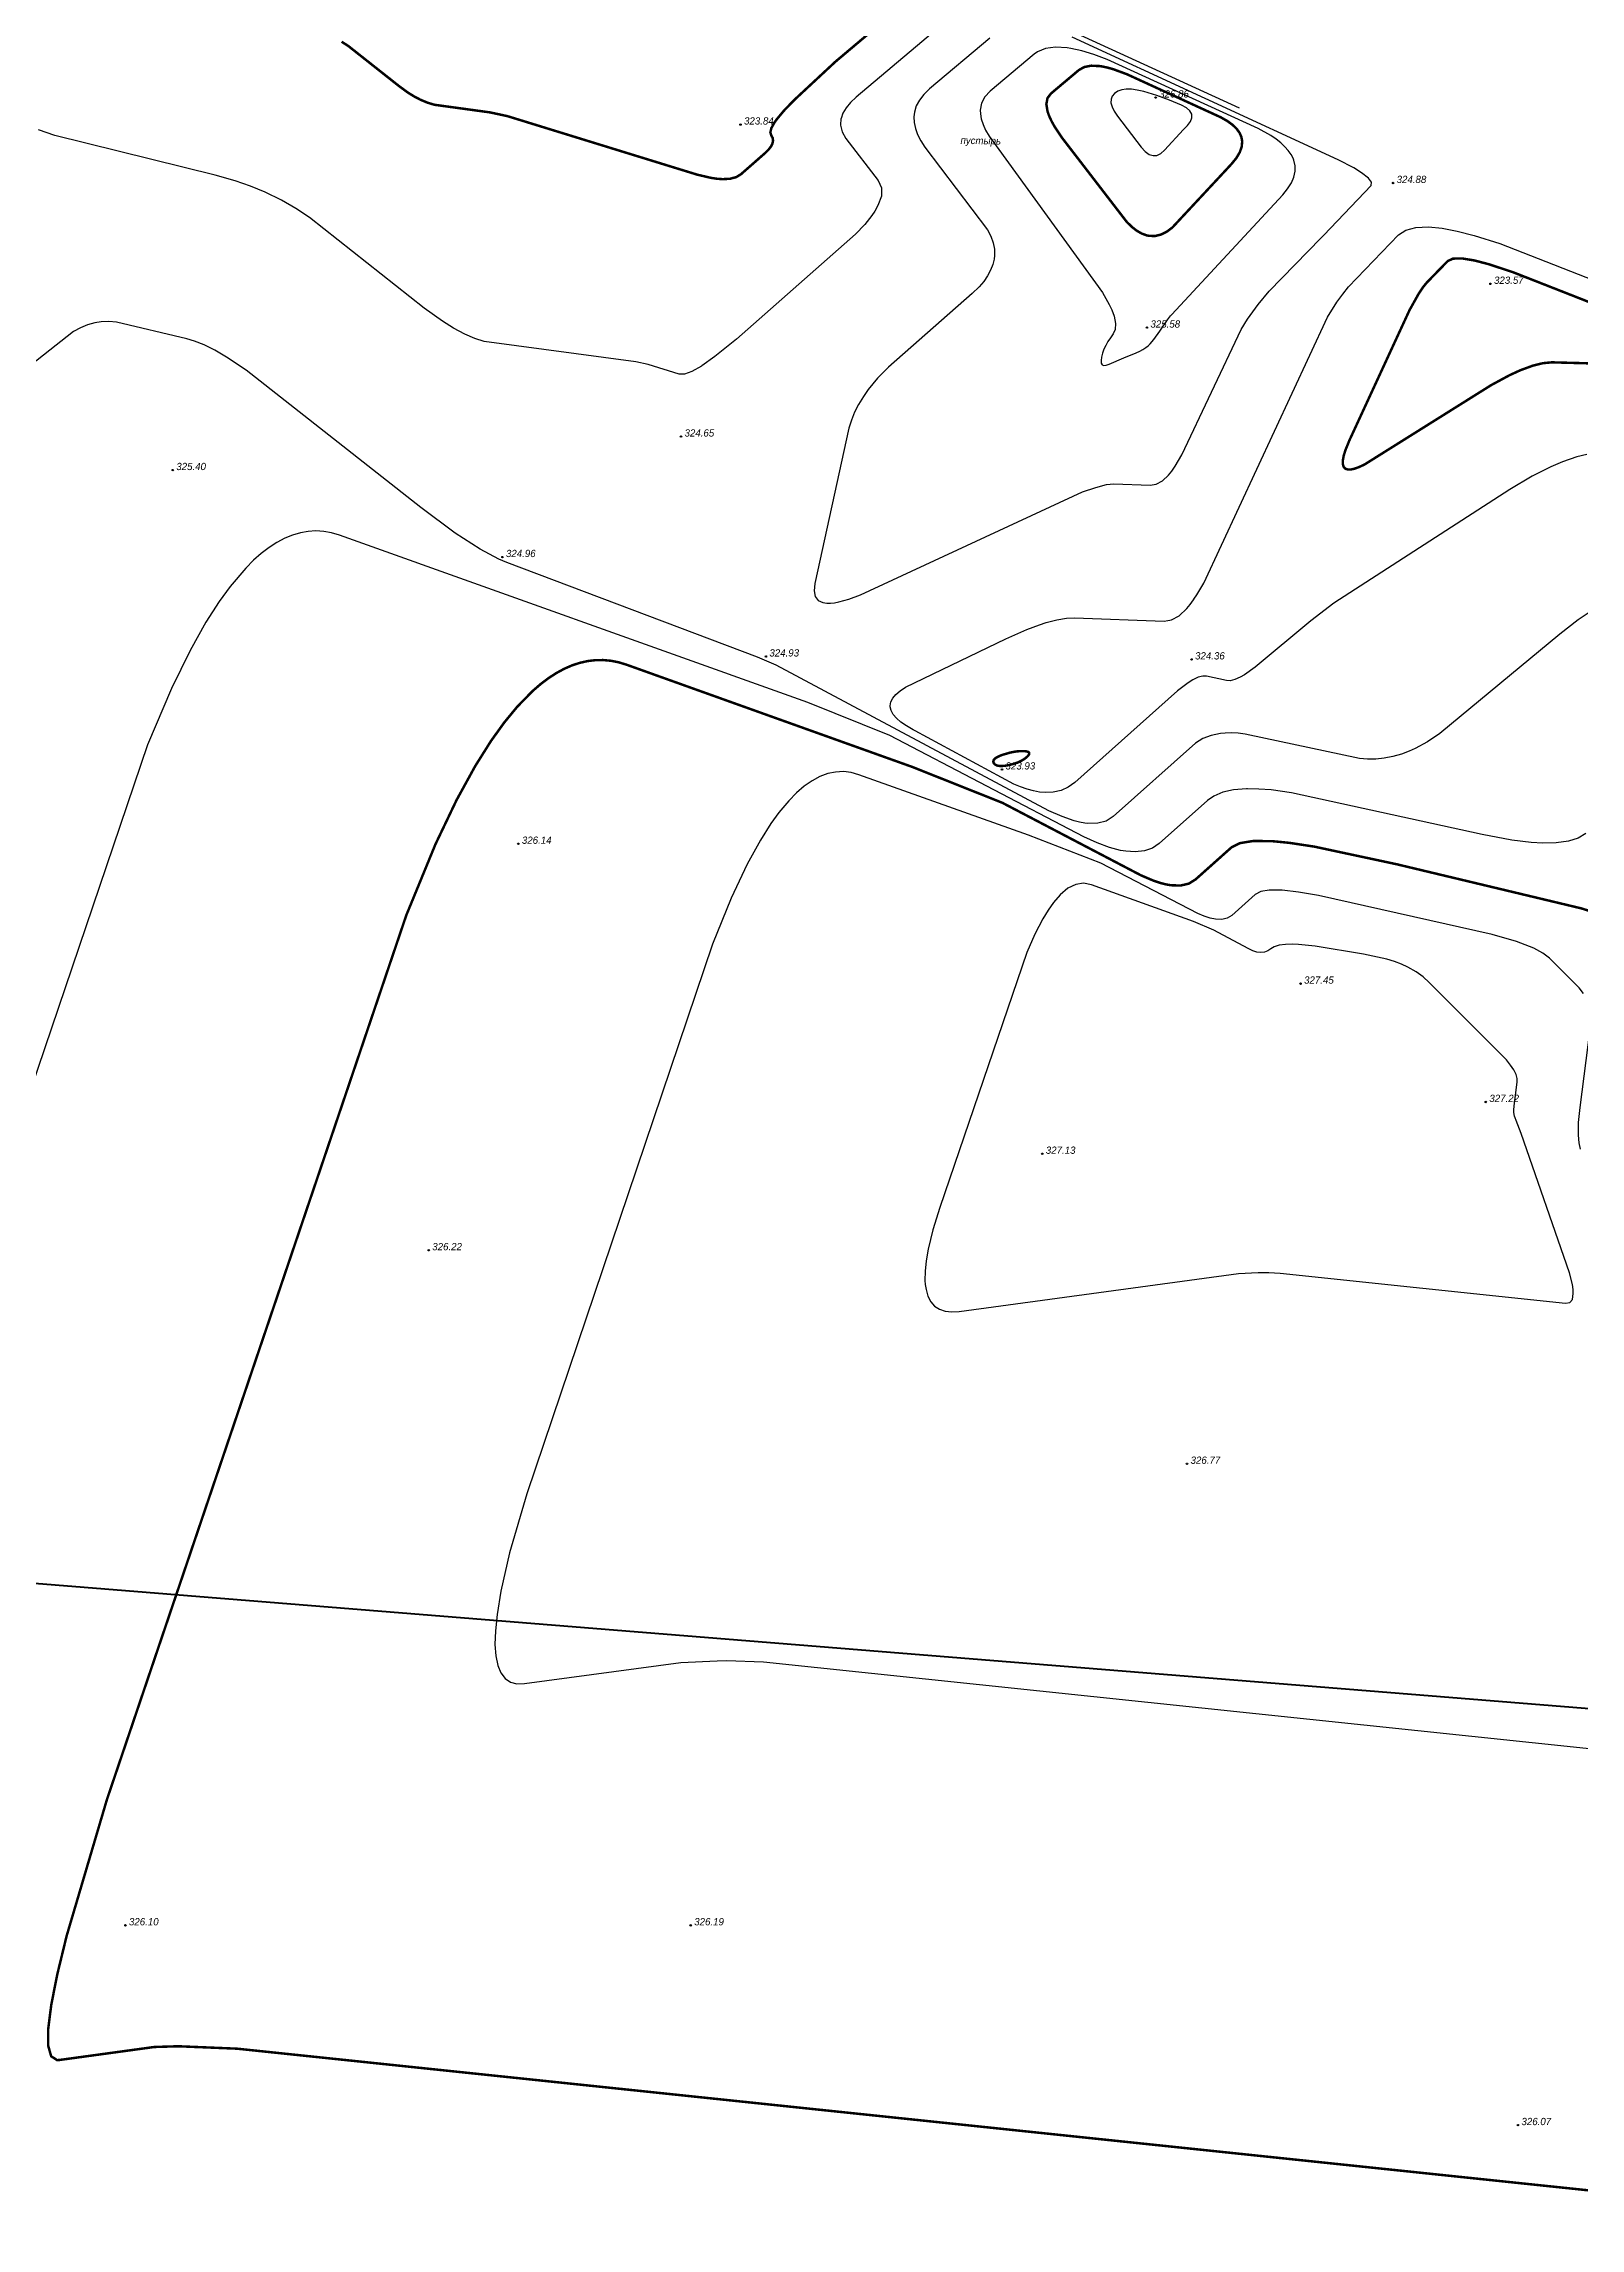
# Model space of a CAD drawing. Extents: x 108150 to 142535, y -18867 to -9422.
# Drawn here: x 141318.3 to 141503.8, y -13683.6 to -13419.8 of the extents above; entities that cross this region are included whole.
import ezdxf

# ---------------------------------------------------------------- set-up
doc = ezdxf.new("R2010")
doc.units = 0
doc.header["$MEASUREMENT"] = 0
for name, color, linetype in [('(039) Земля', 7, 'Continuous'), ('CONTOURS-LABEL', 7, 'Continuous'), ('GEO_POINTS111', 7, 'Continuous'), ('R_Поверхность1_CNT-MAJ', 7, 'Continuous'), ('R_Поверхность1_CNT-MIN', 7, 'Continuous')]:
    doc.layers.add(name, color=color, linetype=linetype)
doc.styles.add('BM-431', font='')
doc.styles.get('BM-431').set_extended_font_data('Bm431', italic=True)

msp = doc.modelspace()

# ---------------------------------------------------------------- linework, layer by layer
at = {"color": 3, "lineweight": 40, "elevation": 326}
msp.add_lwpolyline([(140873.329, -13549.0756), (140871.2371, -13552.4465), (140903.7519, -13572.3852), (141842.4078, -13648.0543), (141857.2328, -13645.7676)], dxfattribs=at)
at = {"layer": 'GEO_POINTS111'}
for points, elevation in [([(141452.5334, -13426.3153), (141452.5334, -13426.3153)], 326.862), ([(141402.4152, -13429.5772), (141402.4152, -13429.5772)], 323.8444), ([(141481.2024, -13436.6403), (141481.2024, -13436.6403)], 324.875), ([(141492.9584, -13448.8133), (141492.9584, -13448.8133)], 323.565), ([(141451.4833, -13454.098), (141451.4833, -13454.098)], 325.5821), ([(141395.2345, -13467.2556), (141395.2345, -13467.2556)], 324.6509), ([(141333.8724, -13471.3043), (141333.8724, -13471.3043)], 325.396), ([(141373.6714, -13481.8073), (141373.6714, -13481.8073)], 324.961), ([(141405.4774, -13493.8123), (141405.4774, -13493.8123)], 324.93), ([(141456.8688, -13494.1687), (141456.8688, -13494.1687)], 324.3621), ([(141433.9864, -13507.4563), (141433.9864, -13507.4563)], 323.929), ([(141375.596, -13516.4294), (141375.596, -13516.4294)], 326.1408), ([(141470.0294, -13533.3163), (141470.0294, -13533.3163)], 327.45), ([(141492.3974, -13547.6013), (141492.3974, -13547.6013)], 327.218), ([(141438.8479, -13553.861), (141438.8479, -13553.861)], 327.1331), ([(141364.7766, -13565.5064), (141364.7766, -13565.5064)], 326.2162), ([(141456.3254, -13591.2927), (141456.3254, -13591.2927)], 326.7732), ([(141328.1571, -13647.0242), (141328.1571, -13647.0242)], 326.0976), ([(141396.4026, -13647.0242), (141396.4026, -13647.0242)], 326.192), ([(141496.274, -13671.1468), (141496.274, -13671.1468)], 326.0654)]:
    msp.add_lwpolyline(points, dxfattribs=dict(at, elevation=elevation))
for centre in [(141452.5334, -13426.3153, 326.862), (141402.4152, -13429.5772, 323.8444), (141481.2024, -13436.6403, 324.875), (141492.9584, -13448.8133, 323.565), (141451.4833, -13454.098, 325.5821), (141395.2345, -13467.2556, 324.6509), (141333.8724, -13471.3043, 325.396), (141373.6714, -13481.8073, 324.961), (141405.4774, -13493.8123, 324.93), (141456.8688, -13494.1687, 324.3621), (141433.9864, -13507.4563, 323.929), (141375.596, -13516.4294, 326.1408), (141470.0294, -13533.3163, 327.45), (141492.3974, -13547.6013, 327.218), (141438.8479, -13553.861, 327.1331), (141364.7766, -13565.5064, 326.2162), (141456.3254, -13591.2927, 326.7732), (141328.1571, -13647.0242, 326.0976), (141396.4026, -13647.0242, 326.192), (141496.274, -13671.1468, 326.0654)]:
    msp.add_circle(centre, 0.0875, dxfattribs=at)
at = {"layer": 'R_Поверхность1_CNT-MAJ', "color": 42, "const_width": 0.3}
for points, elevation in [([(141461.6845, -13434.3524), (141462.2746, -13433.6312), (141462.6879, -13432.9367), (141462.9244, -13432.2691), (141462.9842, -13431.6283), (141462.8972, -13431.1087), (141462.6728, -13430.5874), (141462.3118, -13430.0868), (141461.8143, -13429.607), (141461.1802, -13429.1478), (141460.4095, -13428.7093), (141449.0677, -13423.5044), (141447.4695, -13422.914), (141446.7525, -13422.7105), (141446.0903, -13422.5683), (141445.7733, -13422.5192), (141444.7509, -13422.4746), (141443.9133, -13422.6364), (141443.2605, -13423.0046), (141439.898, -13425.8329), (141439.4788, -13426.3885), (141439.342, -13427.1124), (141439.4876, -13428.0047), (141439.6819, -13428.5522), (141439.9573, -13429.1481), (141440.3139, -13429.7924), (141441.2704, -13431.226), (141449.0307, -13441.3116), (141449.6358, -13441.9141), (141450.239, -13442.3889), (141450.8403, -13442.736), (141451.4398, -13442.9554), (141451.7971, -13443.0255), (141452.4864, -13443.0318), (141453.1731, -13442.8675), (141453.8574, -13442.5326), (141454.5393, -13442.0271), (141461.1123, -13434.9719)], 326), ([(141432.9982, -13506.6953), (141432.9334, -13506.5176), (141432.9662, -13506.3429), (141433.0966, -13506.1714), (141433.3244, -13506.0029), (141433.6498, -13505.8375), (141434.0727, -13505.6752), (141434.9838, -13505.412), (141435.4152, -13505.3241), (141435.8304, -13505.2654), (141436.2295, -13505.2359), (141436.6125, -13505.2355), (141436.9352, -13505.2673), (141437.1534, -13505.3342), (141437.2671, -13505.4362), (141437.2763, -13505.5734), (141437.181, -13505.7456), (141436.9812, -13505.953), (141436.7101, -13506.1677), (141436.4009, -13506.3616), (141436.0534, -13506.5349), (141435.6678, -13506.6874), (141435.244, -13506.8193), (141434.782, -13506.9305), (141434.3315, -13507.008), (141433.9423, -13507.0389), (141433.6144, -13507.023), (141433.3477, -13506.9605), (141433.1423, -13506.8512)], 324)]:
    msp.add_lwpolyline(points, close=True, dxfattribs=dict(at, elevation=elevation))
at = {"layer": 'R_Поверхность1_CNT-MAJ', "color": 42, "const_width": 0.3, "elevation": 324}
msp.add_lwpolyline([(141521.4461, -13458.8625), (141500.3764, -13458.292), (141499.2977, -13458.3923), (141498.0615, -13458.6966), (141496.5772, -13459.2429), (141495.2452, -13459.8537), (141493.029, -13461.0526), (141477.7602, -13470.6253), (141477.1305, -13470.9219), (141476.5864, -13471.1228), (141476.1281, -13471.2278), (141475.7555, -13471.2371), (141475.4687, -13471.1506), (141475.4393, -13471.1333), (141475.2347, -13470.9149), (141475.1334, -13470.5809), (141475.1356, -13470.1314), (141475.2412, -13469.5663), (141475.4502, -13468.8857), (141475.9517, -13467.6611), (141483.1862, -13451.9897), (141484.2754, -13450.0331), (141484.8144, -13449.2173), (141485.2741, -13448.6575), (141487.3744, -13446.4984), (141487.7945, -13446.0665), (141488.432, -13445.7699), (141489.5044, -13445.7434), (141491.0117, -13445.9872), (141492.7862, -13446.4513), (141495.7271, -13447.4273), (141518.804, -13456.4864)], dxfattribs=at)
at = {"layer": 'R_Поверхность1_CNT-MIN', "color": 44}
for points, elevation in [([(141462.6594, -13427.5812), (141437.7105, -13416.1713)], 324.5), ([(141504.1854, -13534.4859), (141503.6532, -13533.8228), (141500.0697, -13530.2382), (141499.2979, -13529.6407), (141498.1771, -13529.0432), (141496.0879, -13528.2288), (141493.1513, -13527.3617), (141472.1997, -13522.6767), (141469.7818, -13522.2611), (141467.8017, -13522.0467), (141467.6443, -13522.0373), (141466.247, -13522.0345), (141465.2194, -13522.2017), (141464.5615, -13522.5389), (141461.7236, -13525.0723), (141461.1885, -13525.4044), (141460.5294, -13525.5561), (141459.7462, -13525.5276), (141459.1034, -13525.3949), (141458.3959, -13525.1681), (141457.6237, -13524.8473), (141445.9259, -13518.7822), (141437.1953, -13515.3934), (141416.7149, -13508.0822), (141415.7731, -13507.8222), (141414.8313, -13507.7144), (141413.8895, -13507.7589), (141412.9477, -13507.9555), (141412.0059, -13508.3044), (141411.0642, -13508.8055), (141410.1224, -13509.4588), (141409.1807, -13510.2644), (141408.239, -13511.2221), (141407.0557, -13512.6413), (141406.0952, -13513.9701), (141404.8145, -13515.9883), (141403.2137, -13518.9068), (141401.2927, -13522.9898), (141399.0516, -13528.554), (141376.6033, -13594.9024), (141374.5472, -13602.034), (141373.4884, -13606.6672), (141373.0217, -13609.4873), (141372.822, -13611.4498), (141372.7763, -13613.1292), (141372.8733, -13614.5), (141373.108, -13615.638), (141373.4806, -13616.5431), (141373.9909, -13617.2154), (141374.6389, -13617.6547), (141375.4248, -13617.8612), (141376.3325, -13617.8371), (141395.2099, -13615.2775), (141399.5882, -13615.0712), (141400.7164, -13615.0634), (141405.21, -13615.1894), (141524.0699, -13627.6649)], 326.5), ([(141503.8306, -13553.3001), (141503.6726, -13552.532), (141503.5903, -13551.6266), (141503.6043, -13550.0924), (141503.7736, -13548.2773), (141504.9936, -13538.8146)], 326.5)]:
    msp.add_lwpolyline(points, dxfattribs=dict(at, elevation=elevation))
for points, elevation in [([(141456.3764, -13429.6905), (141456.7397, -13429.2071), (141456.9094, -13428.753), (141456.8857, -13428.3283), (141456.6685, -13427.9328), (141456.2578, -13427.5668), (141455.6536, -13427.23), (141454.2125, -13426.6188), (141452.693, -13426.0735), (141451.095, -13425.5943), (141450.3152, -13425.4145), (141449.613, -13425.3214), (141448.9884, -13425.315), (141448.4414, -13425.3952), (141447.9719, -13425.5621), (141447.5801, -13425.8157), (141447.2962, -13426.1398), (141447.1505, -13426.518), (141447.143, -13426.9505), (141447.2737, -13427.4372), (141447.5427, -13427.9781), (141447.9499, -13428.5732), (141450.8076, -13432.3064), (141451.2825, -13432.8352), (141451.7547, -13433.1774), (141452.2242, -13433.3328), (141452.691, -13433.3015), (141453.155, -13433.0835), (141453.6164, -13432.6788), (141455.9164, -13430.1885)], 326.5), ([(141495.9398, -13549.5231), (141495.8687, -13549.3316), (141495.8208, -13549.0983), (141495.7958, -13548.8234), (141495.7938, -13548.5069), (141495.8589, -13547.7487), (141496.1922, -13545.2242), (141496.1832, -13544.7786), (141496.045, -13544.2831), (141495.7777, -13543.7379), (141495.3891, -13543.1534), (141494.8758, -13542.5209), (141485.5684, -13533.168), (141484.8167, -13532.4959), (141483.9755, -13531.8941), (141482.9936, -13531.3365), (141482.203, -13530.9739), (141481.358, -13530.654), (141480.4588, -13530.3767), (141477.6113, -13529.7456), (141471.7951, -13528.7867), (141469.7963, -13528.5811), (141469.0286, -13528.5531), (141468.2275, -13528.5736), (141467.4535, -13528.6723), (141466.8548, -13528.8515), (141466.4311, -13529.1112), (141466.075, -13529.3602), (141465.6788, -13529.5071), (141465.2424, -13529.5519), (141464.766, -13529.4946), (141464.2494, -13529.3353), (141463.6927, -13529.0739), (141459.5766, -13526.8675), (141457.1117, -13525.8162), (141444.7752, -13521.3633), (141443.8333, -13521.1878), (141442.8916, -13521.3338), (141441.9498, -13521.801), (141441.0081, -13522.5897), (141440.1998, -13523.5229), (141439.5594, -13524.4302), (141438.9191, -13525.4862), (141437.9586, -13527.3488), (141436.9981, -13529.5458), (141426.476, -13560.3415), (141425.644, -13563.0234), (141425.0687, -13565.3852), (141424.8279, -13566.7817), (141424.7012, -13568.0359), (141424.6886, -13569.1478), (141424.7251, -13569.6504), (141424.8142, -13570.2457), (141425.0463, -13571.0523), (141425.3925, -13571.7165), (141425.8528, -13572.2384), (141426.4271, -13572.6181), (141427.1156, -13572.8554), (141427.9181, -13572.9505), (141428.8347, -13572.9033), (141462.5428, -13568.3093), (141464.8932, -13568.1791), (141466.2084, -13568.174), (141467.5672, -13568.2552), (141502.0138, -13571.9103), (141502.5302, -13571.8242), (141502.8439, -13571.4349), (141502.9548, -13570.7423), (141502.9304, -13570.2427), (141502.847, -13569.6547), (141502.5031, -13568.214), (141496.6599, -13551.4154), (141496.0722, -13549.84)], 327)]:
    msp.add_lwpolyline(points, close=True, dxfattribs=dict(at, elevation=elevation))

# ---------------------------------------------------------------- texts
at = {"layer": '(039) Земля', "linetype": 'Continuous', "style": 'BM-431', "width": 1}
msp.add_text('пустырь', height=0.87, rotation=359.155003, dxfattribs=at).set_placement((141428.9742, -13431.9155))
at = {"layer": 'GEO_POINTS111', "color": 7, "char_height": 0.876, "attachment_point": 1}
for s, insert, width in [('\\fD431|b0|i1|c0|p34;\\W1.0000000000;\\T1.0000000000;\\o\\l326.86', (141452.9602, -13425.4393, 326.862), 4.095432), ('\\fD431|b0|i1|c0|p34;\\W1.0000000000;\\T1.0000000000;\\o\\l323.84', (141402.8421, -13428.7012, 323.8444), 4.026197), ('\\fD431|b0|i1|c0|p34;\\W1.0000000000;\\T1.0000000000;\\o\\l324.88', (141481.6292, -13435.7643, 324.875), 4.10306), ('\\fD431|b0|i1|c0|p34;\\W1.0000000000;\\T1.0000000000;\\o\\l323.57', (141493.3852, -13447.9373, 323.565), 3.952855), ('\\fD431|b0|i1|c0|p34;\\W1.0000000000;\\T1.0000000000;\\o\\l325.58', (141451.9102, -13453.222, 325.5821), 3.976911), ('\\fD431|b0|i1|c0|p34;\\W1.0000000000;\\T1.0000000000;\\o\\l324.65', (141395.6614, -13466.3796, 324.6509), 4.087218), ('\\fD431|b0|i1|c0|p34;\\W1.0000000000;\\T1.0000000000;\\o\\l325.40', (141334.2992, -13470.4283, 325.396), 4.030891), ('\\fD431|b0|i1|c0|p34;\\W1.0000000000;\\T1.0000000000;\\o\\l324.96', (141374.0982, -13480.9313, 324.961), 4.077243), ('\\fD431|b0|i1|c0|p34;\\W1.0000000000;\\T1.0000000000;\\o\\l324.93', (141405.9042, -13492.9363, 324.93), 4.102473), ('\\fD431|b0|i1|c0|p34;\\W1.0000000000;\\T1.0000000000;\\o\\l324.36', (141457.2957, -13493.2927, 324.3621), 4.017396), ('\\fD431|b0|i1|c0|p34;\\W1.0000000000;\\T1.0000000000;\\o\\l323.93', (141434.4132, -13506.5803, 323.929), 4.042626), ('\\fD431|b0|i1|c0|p34;\\W1.0000000000;\\T1.0000000000;\\o\\l326.14', (141376.0229, -13515.5534, 326.1408), 3.815558), ('\\fD431|b0|i1|c0|p34;\\W1.0000000000;\\T1.0000000000;\\o\\l327.45', (141470.4562, -13532.4403, 327.45), 3.967523), ('\\fD431|b0|i1|c0|p34;\\W1.0000000000;\\T1.0000000000;\\o\\l327.22', (141492.8242, -13546.7253, 327.218), 3.935253), ('\\fD431|b0|i1|c0|p34;\\W1.0000000000;\\T1.0000000000;\\o\\l327.13', (141439.2748, -13552.985, 327.1331), 3.730481), ('\\fD431|b0|i1|c0|p34;\\W1.0000000000;\\T1.0000000000;\\o\\l326.22', (141365.2035, -13564.6304, 326.2162), 4.054947), ('\\fD431|b0|i1|c0|p34;\\W1.0000000000;\\T1.0000000000;\\o\\l326.77', (141456.7523, -13590.4167, 326.7732), 3.946987), ('\\fD431|b0|i1|c0|p34;\\W1.0000000000;\\T1.0000000000;\\o\\l326.10', (141328.5839, -13646.1482, 326.0976), 3.832573), ('\\fD431|b0|i1|c0|p34;\\W1.0000000000;\\T1.0000000000;\\o\\l326.19', (141396.8294, -13646.1482, 326.192), 3.80441), ('\\fD431|b0|i1|c0|p34;\\W1.0000000000;\\T1.0000000000;\\o\\l326.07', (141496.7009, -13670.2708, 326.0654), 4.060814)]:
    msp.add_mtext(s, dxfattribs=dict(at, insert=insert, width=width))

# ---------------------------------------------------------------- wipeouts: each hides what was drawn before it
at = {"color": 42}
for points in [[(141402.5242, -13432.4791), (141403.6729, -13433.9704), (141400.5258, -13436.3947), (141399.377, -13434.9035)], [(141435.0004, -13444.932), (141436.7694, -13445.6093), (141435.3456, -13449.3281), (141433.5766, -13448.6508)], [(141456.7748, -13486.4461), (141458.0069, -13487.8694), (141455.0034, -13490.4695), (141453.7713, -13489.0463)], [(141482.3554, -13501.1653), (141482.8128, -13503.0035), (141478.9486, -13503.965), (141478.4912, -13502.1269)]]:
    msp.add_wipeout(points, dxfattribs=at).dxf.layer = 'CONTOURS-LABEL'

# ---------------------------------------------------------------- next in the draw order: linework, layer by layer
at = {"layer": 'R_Поверхность1_CNT-MAJ', "color": 42, "const_width": 0.3}
for points, elevation in [([(141424.2584, -13413.2369), (141413.8893, -13421.9776), (141408.9469, -13426.5743), (141407.6928, -13427.8682), (141406.7872, -13428.9501), (141406.4951, -13429.3651), (141406.1416, -13430.0133), (141406.0199, -13430.5204), (141406.1302, -13430.8864), (141406.2974, -13431.1924), (141406.3466, -13431.5197), (141406.2779, -13431.8682), (141406.0912, -13432.238), (141405.7866, -13432.6289), (141405.364, -13433.041), (141402.4747, -13435.5776), (141401.907, -13435.9255), (141401.1673, -13436.1237), (141400.2555, -13436.1723), (141399.5925, -13436.126), (141398.8613, -13436.0202), (141397.1938, -13435.6305), (141374.287, -13428.5668), (141372.1717, -13428.1103), (141365.4754, -13427.1924), (141364.6332, -13426.9383), (141363.7824, -13426.5846), (141363.02, -13426.1871), (141362.2509, -13425.7112), (141361.1784, -13424.9254), (141355.0945, -13420.1148), (141354.2623, -13419.5754)], 324), ([(141506.3459, -13524.9996), (141503.9469, -13524.2307), (141481.6813, -13518.9073), (141471.6908, -13516.7696), (141468.6783, -13516.3126), (141466.7535, -13516.1237), (141466.389, -13516.101), (141464.2562, -13516.0967), (141462.6878, -13516.3519), (141461.6837, -13516.8667), (141457.3521, -13520.7334), (141456.5355, -13521.2402), (141455.5295, -13521.4719), (141454.334, -13521.4283), (141453.7024, -13521.3118), (141453.0284, -13521.1337), (141452.312, -13520.894), (141450.7519, -13520.2297), (141434.032, -13511.4777), (141423.169, -13507.1516), (141388.6547, -13494.8011), (141387.7128, -13494.5148), (141386.771, -13494.3283), (141385.8292, -13494.2416), (141384.8874, -13494.2545), (141383.9456, -13494.3672), (141383.0038, -13494.5796), (141382.0621, -13494.8917), (141381.1203, -13495.3036), (141380.1785, -13495.8152), (141379.2368, -13496.4265), (141378.2951, -13497.1376), (141377.3533, -13497.9484), (141375.4699, -13499.8692), (141373.9117, -13501.7597), (141372.3108, -13503.9866), (141370.3898, -13507.0393), (141368.1486, -13511.1253), (141365.5873, -13516.4868), (141362.0656, -13525.0636), (141325.9263, -13631.8294), (141321.0645, -13648.2902), (141319.9353, -13652.9294), (141319.2073, -13656.6123), (141318.8412, -13659.4904), (141318.8368, -13661.5637), (141319.1942, -13662.8324), (141319.9134, -13663.2963), (141320.149, -13663.2866), (141331.6513, -13661.7111), (141334.5555, -13661.6239), (141341.6475, -13661.9165), (141547.0735, -13683.4547)], 326)]:
    msp.add_lwpolyline(points, dxfattribs=dict(at, elevation=elevation))
at = {"layer": 'R_Поверхность1_CNT-MIN', "color": 44}
for points, elevation in [([(141428.6703, -13415.9433), (141416.375, -13426.2852), (141415.6869, -13426.9274), (141415.1534, -13427.5668), (141414.7744, -13428.2032), (141414.5499, -13428.8368), (141414.548, -13428.8452), (141414.4887, -13429.6518), (141414.6826, -13430.4536), (141415.1295, -13431.2507), (141419.0217, -13436.3385), (141419.4264, -13437.2051), (141419.4245, -13438.2169), (141419.0162, -13439.3738), (141418.6409, -13440.0365), (141418.2914, -13440.5526), (141417.4097, -13441.6503), (141416.2844, -13442.8349), (141401.9313, -13455.4982), (141399.3375, -13457.6031), (141397.7528, -13458.7145), (141397.7051, -13458.7448), (141396.5524, -13459.3906), (141395.6502, -13459.7119), (141394.9983, -13459.7088), (141391.2571, -13458.5527), (141389.7655, -13458.2327), (141371.4649, -13455.7753), (141370.3495, -13455.4122), (141369.1519, -13454.8907), (141367.773, -13454.1532), (141366.42, -13453.3126), (141364.2398, -13451.7607), (141350.3739, -13440.7972), (141348.7161, -13439.7072), (141346.9953, -13438.7219), (141345.0288, -13437.7585), (141343.2457, -13437.0197), (141341.4045, -13436.3779), (141339.0048, -13435.7083), (141319.6385, -13430.9014), (141317.6543, -13430.2171)], 324.5), ([(141432.5032, -13419.1639), (141425.2397, -13425.2733), (141424.5521, -13425.9318), (141424.0196, -13426.62), (141423.6424, -13427.3377), (141423.4204, -13428.0851), (141423.3559, -13428.6616), (141423.3885, -13429.3459), (141423.5355, -13430.052), (141423.7969, -13430.78), (141424.1728, -13431.5298), (141424.6631, -13432.3014), (141432.2292, -13442.287), (141432.6396, -13443.0742), (141432.9185, -13443.8568), (141433.0657, -13444.6349), (141433.0814, -13445.4083), (141433.0366, -13445.8144), (141432.8787, -13446.4948), (141432.6172, -13447.1715), (141432.2521, -13447.8447), (141431.7834, -13448.5142), (141431.2111, -13449.1802), (141430.3656, -13449.9939), (141420.2753, -13458.8757), (141418.9629, -13460.2173), (141417.841, -13461.5809), (141417.246, -13462.4299), (141416.6787, -13463.3661), (141416.1973, -13464.3121), (141415.8015, -13465.2682), (141415.4915, -13466.2341), (141411.4004, -13485.0112), (141411.301, -13485.8876), (141411.4269, -13486.5621), (141411.7779, -13487.0347), (141412.3542, -13487.3055), (141412.8439, -13487.3731), (141413.2702, -13487.369), (141413.7484, -13487.3184), (141414.2785, -13487.2213), (141415.4946, -13486.8875), (141416.9184, -13486.3675), (141443.6864, -13473.9483), (141445.3229, -13473.3858), (141446.5957, -13473.0593), (141447.505, -13472.9689), (141451.8703, -13473.1343), (141452.6025, -13473.0162), (141453.344, -13472.6068), (141454.0947, -13471.9061), (141454.4956, -13471.4176), (141454.8992, -13470.8475), (141455.714, -13469.4628), (141462.8559, -13454.336), (141463.6454, -13453.0604), (141464.9057, -13451.2888), (141466.2432, -13449.7114), (141472.4892, -13443.2826), (141472.8243, -13442.9382), (141478.5362, -13436.9247), (141478.5995, -13436.5473), (141478.2143, -13436.0376), (141477.3805, -13435.3958), (141476.4524, -13434.8228), (141474.5794, -13433.8215), (141442.4511, -13419.0305)], 325), ([(141504.5731, -13469.4118), (141503.4025, -13469.6999), (141501.6663, -13470.2914), (141500.2561, -13470.8913), (141497.9981, -13472.0336), (141495.3099, -13473.6304), (141474.0597, -13487.3649), (141471.2794, -13489.4937), (141464.557, -13495.0888), (141463.2564, -13496.0068), (141462.7482, -13496.3007), (141462.097, -13496.5956), (141461.5447, -13496.7366), (141461.0914, -13496.7238), (141458.6681, -13496.1856), (141458.2162, -13496.1762), (141457.6685, -13496.3274), (141457.025, -13496.6393), (141456.4703, -13496.9847), (141455.1939, -13497.9553), (141442.769, -13509.0277), (141441.9812, -13509.6031), (141441.1099, -13509.9974), (141440.1552, -13510.2105), (141439.1841, -13510.2459), (141438.4944, -13510.1807), (141437.772, -13510.0445), (141437.0168, -13509.8373), (141436.2288, -13509.5589), (141435.4081, -13509.2095), (141423.5022, -13502.8036), (141423.2509, -13502.6675), (141422.4419, -13502.1932), (141421.7734, -13501.7232), (141421.2454, -13501.2574), (141420.8579, -13500.7958), (141420.6109, -13500.3383), (141420.5045, -13499.8851), (141420.4998, -13499.7564), (141420.5766, -13499.3009), (141420.7987, -13498.8497), (141421.1662, -13498.4029), (141421.6791, -13497.9605), (141422.3374, -13497.5224), (141434.4536, -13491.6873), (141436.9918, -13490.5578), (141438.4959, -13489.9859), (141439.3123, -13489.7165), (141440.6128, -13489.3667), (141441.7537, -13489.1705), (141442.7352, -13489.1278), (141453.5552, -13489.5379), (141454.4627, -13489.3915), (141455.3816, -13488.8842), (141456.312, -13488.0157), (141456.7127, -13487.5351), (141457.5203, -13486.3764), (141458.3363, -13484.9546), (141473.2698, -13452.8567), (141474.4021, -13451.0441), (141475.1154, -13450.0419), (141475.822, -13449.1594), (141481.8589, -13442.9094), (141482.7271, -13442.3235), (141483.937, -13441.9992), (141485.4886, -13441.9367), (141487.1462, -13442.0996), (141488.9514, -13442.4402), (141490.9936, -13442.9623), (141494.0855, -13443.941), (141552.2606, -13466.7314)], 324.5), ([(141504.9943, -13488.4218), (141503.5585, -13489.3846), (141501.3182, -13491.1081), (141486.8498, -13503.1083), (141485.3479, -13504.1042), (141483.868, -13504.9091), (141483.1363, -13505.24), (141482.201, -13505.5962), (141481.1647, -13505.9008), (141480.1399, -13506.1059), (141479.1266, -13506.2116), (141478.1247, -13506.2178), (141477.1342, -13506.1246), (141463.3372, -13503.1707), (141462.481, -13503.0836), (141461.6728, -13503.0485), (141460.9126, -13503.0652), (141460.3791, -13503.1112), (141459.2229, -13503.3338), (141458.2149, -13503.7164), (141457.3548, -13504.2591), (141447.3894, -13513.1444), (141446.5536, -13513.6799), (141445.5383, -13513.9546), (141444.3434, -13513.9683), (141443.9897, -13513.9272), (141443.3604, -13513.8142), (141442.6936, -13513.6464), (141441.2469, -13513.1469), (141439.6496, -13512.4285), (141406.7134, -13494.8529), (141404.4528, -13493.9069), (141374.2062, -13482.4599), (141373.2279, -13482.0392), (141370.9941, -13480.8469), (141367.9717, -13478.8996), (141363.8177, -13475.8383), (141342.7258, -13459.2269), (141340.3454, -13457.6575), (141338.9361, -13456.838), (141337.6558, -13456.1908), (141336.5047, -13455.716), (141335.5903, -13455.4387), (141327.0742, -13453.4253), (141326.1437, -13453.3507), (141325.2407, -13453.3835), (141324.4617, -13453.5027), (141323.5811, -13453.7485), (141322.7302, -13454.1094), (141321.9088, -13454.5853), (141315.4173, -13459.6808)], 325), ([(141504.469, -13515.1837), (141503.5602, -13515.7368), (141502.3685, -13516.1137), (141500.8939, -13516.3144), (141499.2685, -13516.343), (141497.8859, -13516.2642), (141495.5527, -13515.9846), (141491.9581, -13515.3105), (141468.9425, -13510.2685), (141466.4697, -13509.9281), (141464.9901, -13509.816), (141463.6455, -13509.7958), (141463.4905, -13509.7997), (141461.953, -13509.9273), (141460.648, -13510.213), (141459.5755, -13510.6568), (141458.8058, -13511.1944), (141452.9806, -13516.3944), (141452.1594, -13516.9511), (141451.1879, -13517.2893), (141450.0659, -13517.409), (141448.9218, -13517.329), (141448.2957, -13517.2204), (141446.9487, -13516.8658), (141445.4756, -13516.3279), (141443.8765, -13515.6067), (141420.4571, -13503.3646), (141410.5419, -13499.3731), (141353.9851, -13479.1614), (141353.0432, -13478.8809), (141352.1014, -13478.7116), (141351.1596, -13478.6536), (141350.2178, -13478.7068), (141349.2761, -13478.8713), (141348.3343, -13479.147), (141347.3925, -13479.5339), (141346.4508, -13480.0321), (141345.509, -13480.6415), (141344.5673, -13481.3622), (141343.6255, -13482.1941), (141342.6838, -13483.1372), (141340.8004, -13485.3571), (141339.4866, -13487.1692), (141337.8857, -13489.6699), (141335.9647, -13493.095), (141333.7235, -13497.6761), (141330.8421, -13504.492), (141271.9959, -13678.0364)], 325.5)]:
    msp.add_lwpolyline(points, dxfattribs=dict(at, elevation=elevation))
at = {"layer": 'R_Поверхность1_CNT-MIN', "color": 44, "elevation": 325.5}
msp.add_lwpolyline([(141454.4922, -13452.5246), (141467.8717, -13438.0624), (141468.4745, -13437.3342), (141468.9261, -13436.6187), (141469.2265, -13435.9161), (141469.3756, -13435.2263), (141469.3734, -13434.5493), (141469.2199, -13433.885), (141469.1285, -13433.6511), (141468.8816, -13433.1776), (141468.554, -13432.7109), (141468.1458, -13432.251), (141467.657, -13431.7979), (141467.0875, -13431.3516), (141466.4374, -13430.9122), (141464.8954, -13430.0538), (141446.702, -13421.7278), (141445.0926, -13421.1249), (141443.6219, -13420.677), (141442.2898, -13420.3839), (141441.8521, -13420.3173), (141440.4389, -13420.2373), (141439.2438, -13420.4008), (141438.2667, -13420.8079), (141437.8819, -13421.0842), (141432.5688, -13425.5531), (141431.9253, -13426.2374), (141431.5251, -13427.003), (141431.3682, -13427.8497), (141431.3787, -13428.277), (141431.4836, -13428.9032), (141431.6938, -13429.5645), (141432.0092, -13430.261), (141432.4298, -13430.9925), (141446.1325, -13449.8514), (141446.9333, -13451.3133), (141447.2288, -13451.9615), (141447.5127, -13452.7362), (141447.6998, -13453.621), (141447.6662, -13454.3317), (141447.4118, -13454.8684), (141447.0688, -13455.3205), (141446.7693, -13455.7777), (141446.5132, -13456.24), (141446.3005, -13456.7072), (141446.1313, -13457.1795), (141446.0055, -13457.6568), (141445.9442, -13458.0803), (141445.9687, -13458.3913), (141446.0789, -13458.5896), (141446.2748, -13458.6753), (141446.5563, -13458.6484), (141446.9236, -13458.509), (141448.7009, -13457.731), (141450.1798, -13457.1502), (141450.6176, -13456.9466), (141451.0054, -13456.7352), (141451.3433, -13456.5161), (141451.6312, -13456.2891), (141451.8692, -13456.0543), (141452.3099, -13455.5254), (141453.0264, -13454.5385), (141453.9689, -13453.1593), (141454.3362, -13452.6958)], close=True, dxfattribs=at)

doc.saveas('drawing.dxf')
